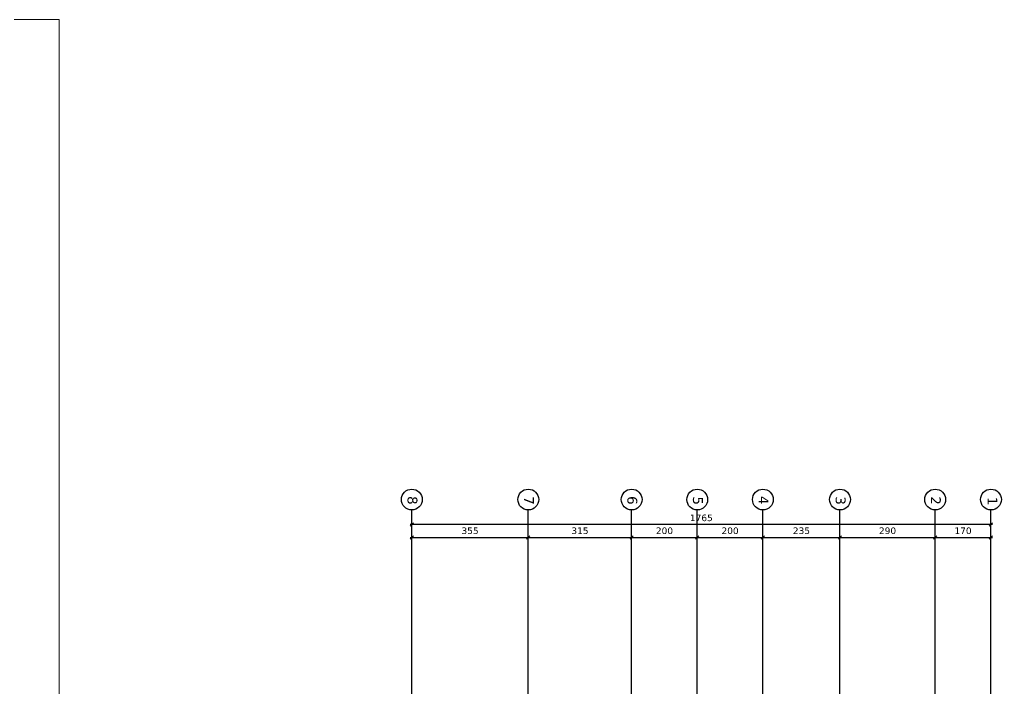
# Model space of a CAD drawing. Header units: inches. Extents: x -48 to 777, y -156 to 510.
# Drawn here: x 628.92 to 658.84, y -94.79 to -74.41 of the extents above; entities that cross this region are included whole.
import ezdxf

# ---------------------------------------------------------------- set-up
doc = ezdxf.new("R2010")
doc.units = ezdxf.units.IN
doc.header["$MEASUREMENT"] = 0
doc.layers.get('Defpoints').update_dxf_attribs({"lineweight": 5})
doc.layers.add('A-DIM', color=9, linetype='Continuous', lineweight=5)
doc.layers.add('Str-Axes', color=8, linetype='Continuous')
doc.styles.add('ROMAND', font='verdana.ttf')
doc.dimstyles.new('M-1.100', dxfattribs={"dimtxt": 0.2, "dimasz": 0.1, "dimexe": 0.05, "dimexo": 0.05, "dimgap": 0.1, "dimtad": 1, "dimlfac": 100, "dimrnd": 0.5, "dimzin": 9, "dimdsep": 46, "dimtxsty": 'ROMAND', "dimblk": 'OBLIQUE', "dimcen": 1, "dimdle": 0.05, "dimclrd": 256, "dimclre": 256, "dimclrt": 2, "dimadec": 0, "dimazin": 0, "dimtfac": 0.666667, "dimtmove": 2, "dimatfit": 3, "dimfxl": 0.04, "dimtolj": 1, "dimtzin": 5, "dimlwd": -1, "dimlwe": -1, "dimarcsym": 0})

# ---------------------------------------------------------------- blocks, each defined once
blk = doc.blocks.new('_Oblique')
at = {"color": 0, "linetype": 'ByBlock', "lineweight": -2}
blk.add_line((-0.5, -0.5), (0.5, 0.5), dxfattribs=at)
blk = doc.blocks.new('*D2431')
at = {"layer": 'Defpoints', "color": 0, "transparency": 16777216}
for p in [(640.873, -89.801), (640.873, -90.556), (658.523, -90.387)]:
    blk.add_point(p, dxfattribs=at)
at = {"layer": 'Str-Axes', "transparency": 16777216}
for p, q in [((640.873, -90.506), (640.873, -89.751)), ((658.523, -90.337), (658.523, -89.751)), ((658.573, -89.801), (640.823, -89.801))]:
    blk.add_line(p, q, dxfattribs=at)
at = {"layer": 'Str-Axes', "transparency": 16777216, "xscale": 0.1, "yscale": 0.1, "zscale": 0.1, "rotation": 180}
blk.add_blockref('_Oblique', (640.873, -89.801), dxfattribs=at)
at = {"layer": 'Str-Axes', "transparency": 16777216, "xscale": 0.1, "yscale": 0.1, "zscale": 0.1}
blk.add_blockref('_Oblique', (658.523, -89.801), dxfattribs=at)
at = {"layer": 'Str-Axes', "color": 2, "transparency": 16777216, "insert": (649.698, -89.597), "char_height": 0.2, "attachment_point": 5, "style": 'ROMAND'}
blk.add_mtext('\\A1;1765', dxfattribs=at)
blk = doc.blocks.new('*D2432')
at = {"layer": 'Defpoints', "color": 0, "transparency": 16777216}
for p in [(656.823, -90.34), (658.523, -90.194), (658.523, -90.387)]:
    blk.add_point(p, dxfattribs=at)
at = {"layer": 'Str-Axes', "transparency": 16777216}
for p, q in [((656.773, -90.194), (658.573, -90.194)), ((656.823, -90.29), (656.823, -90.144)), ((658.523, -90.337), (658.523, -90.144))]:
    blk.add_line(p, q, dxfattribs=at)
at = {"layer": 'Str-Axes', "transparency": 16777216, "xscale": 0.1, "yscale": 0.1, "zscale": 0.1, "rotation": 180}
blk.add_blockref('_Oblique', (656.823, -90.194), dxfattribs=at)
at = {"layer": 'Str-Axes', "transparency": 16777216, "xscale": 0.1, "yscale": 0.1, "zscale": 0.1}
blk.add_blockref('_Oblique', (658.523, -90.194), dxfattribs=at)
at = {"layer": 'Str-Axes', "color": 2, "transparency": 16777216, "insert": (657.673, -89.99), "char_height": 0.2, "attachment_point": 5, "style": 'ROMAND'}
blk.add_mtext('\\A1;170', dxfattribs=at)
blk = doc.blocks.new('*D2433')
at = {"layer": 'Defpoints', "color": 0, "transparency": 16777216}
for p in [(653.923, -90.358), (656.823, -90.194), (656.823, -90.34)]:
    blk.add_point(p, dxfattribs=at)
at = {"layer": 'Str-Axes', "transparency": 16777216}
for p, q in [((653.873, -90.194), (656.873, -90.194)), ((653.923, -90.308), (653.923, -90.144)), ((656.823, -90.29), (656.823, -90.144))]:
    blk.add_line(p, q, dxfattribs=at)
at = {"layer": 'Str-Axes', "transparency": 16777216, "xscale": 0.1, "yscale": 0.1, "zscale": 0.1, "rotation": 180}
blk.add_blockref('_Oblique', (653.923, -90.194), dxfattribs=at)
at = {"layer": 'Str-Axes', "transparency": 16777216, "xscale": 0.1, "yscale": 0.1, "zscale": 0.1}
blk.add_blockref('_Oblique', (656.823, -90.194), dxfattribs=at)
at = {"layer": 'Str-Axes', "color": 2, "transparency": 16777216, "insert": (655.373, -89.99), "char_height": 0.2, "attachment_point": 5, "style": 'ROMAND'}
blk.add_mtext('\\A1;290', dxfattribs=at)
blk = doc.blocks.new('*D2434')
at = {"layer": 'Defpoints', "color": 0, "transparency": 16777216}
for p in [(651.573, -90.358), (653.923, -90.194), (653.923, -90.358)]:
    blk.add_point(p, dxfattribs=at)
at = {"layer": 'Str-Axes', "transparency": 16777216}
for p, q in [((651.523, -90.194), (653.973, -90.194)), ((651.573, -90.308), (651.573, -90.144)), ((653.923, -90.308), (653.923, -90.144))]:
    blk.add_line(p, q, dxfattribs=at)
at = {"layer": 'Str-Axes', "transparency": 16777216, "xscale": 0.1, "yscale": 0.1, "zscale": 0.1, "rotation": 180}
blk.add_blockref('_Oblique', (651.573, -90.194), dxfattribs=at)
at = {"layer": 'Str-Axes', "transparency": 16777216, "xscale": 0.1, "yscale": 0.1, "zscale": 0.1}
blk.add_blockref('_Oblique', (653.923, -90.194), dxfattribs=at)
at = {"layer": 'Str-Axes', "color": 2, "transparency": 16777216, "insert": (652.748, -89.99), "char_height": 0.2, "attachment_point": 5, "style": 'ROMAND'}
blk.add_mtext('\\A1;235', dxfattribs=at)
blk = doc.blocks.new('*D2435')
at = {"layer": 'Defpoints', "color": 0, "transparency": 16777216}
for p in [(649.573, -90.358), (651.573, -90.194), (651.573, -90.358)]:
    blk.add_point(p, dxfattribs=at)
at = {"layer": 'Str-Axes', "transparency": 16777216}
for p, q in [((649.523, -90.194), (651.623, -90.194)), ((649.573, -90.308), (649.573, -90.144)), ((651.573, -90.308), (651.573, -90.144))]:
    blk.add_line(p, q, dxfattribs=at)
at = {"layer": 'Str-Axes', "transparency": 16777216, "xscale": 0.1, "yscale": 0.1, "zscale": 0.1, "rotation": 180}
blk.add_blockref('_Oblique', (649.573, -90.194), dxfattribs=at)
at = {"layer": 'Str-Axes', "transparency": 16777216, "xscale": 0.1, "yscale": 0.1, "zscale": 0.1}
blk.add_blockref('_Oblique', (651.573, -90.194), dxfattribs=at)
at = {"layer": 'Str-Axes', "color": 2, "transparency": 16777216, "insert": (650.573, -89.99), "char_height": 0.2, "attachment_point": 5, "style": 'ROMAND'}
blk.add_mtext('\\A1;200', dxfattribs=at)
blk = doc.blocks.new('*D2436')
at = {"layer": 'Defpoints', "color": 0, "transparency": 16777216}
for p in [(649.573, -90.194), (649.573, -90.358), (647.573, -90.425)]:
    blk.add_point(p, dxfattribs=at)
at = {"layer": 'Str-Axes', "transparency": 16777216}
for p, q in [((647.523, -90.194), (649.623, -90.194)), ((647.573, -90.375), (647.573, -90.144)), ((649.573, -90.308), (649.573, -90.144))]:
    blk.add_line(p, q, dxfattribs=at)
at = {"layer": 'Str-Axes', "transparency": 16777216, "xscale": 0.1, "yscale": 0.1, "zscale": 0.1, "rotation": 180}
blk.add_blockref('_Oblique', (647.573, -90.194), dxfattribs=at)
at = {"layer": 'Str-Axes', "transparency": 16777216, "xscale": 0.1, "yscale": 0.1, "zscale": 0.1}
blk.add_blockref('_Oblique', (649.573, -90.194), dxfattribs=at)
at = {"layer": 'Str-Axes', "color": 2, "transparency": 16777216, "insert": (648.573, -89.99), "char_height": 0.2, "attachment_point": 5, "style": 'ROMAND'}
blk.add_mtext('\\A1;200', dxfattribs=at)
blk = doc.blocks.new('*D2437')
at = {"layer": 'Defpoints', "color": 0, "transparency": 16777216}
for p in [(647.573, -90.194), (644.423, -90.556), (647.573, -90.425)]:
    blk.add_point(p, dxfattribs=at)
at = {"layer": 'Str-Axes', "transparency": 16777216}
for p, q in [((644.373, -90.194), (647.623, -90.194)), ((644.423, -90.506), (644.423, -90.144)), ((647.573, -90.375), (647.573, -90.144))]:
    blk.add_line(p, q, dxfattribs=at)
at = {"layer": 'Str-Axes', "transparency": 16777216, "xscale": 0.1, "yscale": 0.1, "zscale": 0.1, "rotation": 180}
blk.add_blockref('_Oblique', (644.423, -90.194), dxfattribs=at)
at = {"layer": 'Str-Axes', "transparency": 16777216, "xscale": 0.1, "yscale": 0.1, "zscale": 0.1}
blk.add_blockref('_Oblique', (647.573, -90.194), dxfattribs=at)
at = {"layer": 'Str-Axes', "color": 2, "transparency": 16777216, "insert": (645.998, -89.99), "char_height": 0.2, "attachment_point": 5, "style": 'ROMAND'}
blk.add_mtext('\\A1;315', dxfattribs=at)
blk = doc.blocks.new('*D2438')
at = {"layer": 'Defpoints', "color": 0, "transparency": 16777216}
for p in [(644.423, -90.194), (640.873, -90.556), (644.423, -90.556)]:
    blk.add_point(p, dxfattribs=at)
at = {"layer": 'Str-Axes', "transparency": 16777216}
for p, q in [((640.823, -90.194), (644.473, -90.194)), ((640.873, -90.506), (640.873, -90.144)), ((644.423, -90.506), (644.423, -90.144))]:
    blk.add_line(p, q, dxfattribs=at)
at = {"layer": 'Str-Axes', "transparency": 16777216, "xscale": 0.1, "yscale": 0.1, "zscale": 0.1, "rotation": 180}
blk.add_blockref('_Oblique', (640.873, -90.194), dxfattribs=at)
at = {"layer": 'Str-Axes', "transparency": 16777216, "xscale": 0.1, "yscale": 0.1, "zscale": 0.1}
blk.add_blockref('_Oblique', (644.423, -90.194), dxfattribs=at)
at = {"layer": 'Str-Axes', "color": 2, "transparency": 16777216, "insert": (642.648, -89.99), "char_height": 0.2, "attachment_point": 5, "style": 'ROMAND'}
blk.add_mtext('\\A1;355', dxfattribs=at)

msp = doc.modelspace()

# ---------------------------------------------------------------- linework, layer by layer
at = {"layer": 'A-DIM'}
msp.add_lwpolyline([(562.34599, -74.40694), (630.12311, -74.40694), (630.12311, -156.294), (562.34599, -156.294)], close=True, dxfattribs=at)
at = {"layer": 'Str-Axes', "ltscale": 0.1}
for p, q in [((640.87293, -128.45534), (640.87293, -89.35392)), ((644.42293, -128.45534), (644.42293, -89.35392)), ((647.57293, -128.45534), (647.57293, -89.35392)), ((649.57293, -128.45534), (649.57293, -89.35392)), ((651.57293, -128.45534), (651.57293, -89.35392)), ((653.92293, -128.45534), (653.92293, -89.35392)), ((656.82293, -128.45534), (656.82293, -89.35392)), ((658.52293, -128.45534), (658.52293, -89.35392))]:
    msp.add_line(p, q, dxfattribs=at)
at = {"layer": 'Str-Axes'}
for centre in [(640.87293, -89.03669), (644.42293, -89.03669), (647.57293, -89.03669), (649.57293, -89.0381), (651.57293, -89.03669), (653.92293, -89.03669), (656.82462, -89.03669), (658.52462, -89.03669)]:
    msp.add_circle(centre, 0.31723, dxfattribs=at)

# ---------------------------------------------------------------- texts
at = {"layer": 'Str-Axes', "char_height": 0.3, "width": 5.0170833, "attachment_point": 1, "rotation": 270, "style": 'ROMAND'}
for s, insert in [('\\pi2.402;8', (641.04288, -86.52936)), ('\\pi2.4059;7', (644.59288, -86.52936)), ('\\pi2.4024;6', (647.74288, -86.52936)), ('\\pi2.4108;5', (649.74288, -86.53078)), ('\\pi2.3951;4', (651.74137, -86.52936)), ('\\pi2.4097;3', (654.09288, -86.52936)), ('\\pi2.407;2', (656.99456, -86.52937)), ('\\pi2.4273;1', (658.72278, -86.53078))]:
    msp.add_mtext(s, dxfattribs=dict(at, insert=insert))

# ---------------------------------------------------------------- dimensions: what is measured, and where the dimension line sits
at = {"layer": 'Str-Axes'}
for base, p1, p2, picture, middle in [((640.87293, -89.80094), (658.52293, -90.38743), (640.87293, -90.55645), '*D2431', (649.69793, -89.59698)), ((644.42293, -90.19387), (640.87293, -90.55645), (644.42293, -90.55645), '*D2438', (642.64793, -89.98971)), ((647.57293, -90.19387), (644.42293, -90.55645), (647.57293, -90.42461), '*D2437', (645.99793, -89.98971)), ((649.57293, -90.19387), (647.57293, -90.42461), (649.57293, -90.3584), '*D2436', (648.57293, -89.98971)), ((651.57293, -90.19387), (649.57293, -90.3584), (651.57293, -90.35836), '*D2435', (650.57293, -89.98971)), ((653.92293, -90.19387), (651.57293, -90.35836), (653.92293, -90.35836), '*D2434', (652.74793, -89.98971)), ((656.82293, -90.19387), (653.92293, -90.35836), (656.82293, -90.34038), '*D2433', (655.37293, -89.98971)), ((658.52293, -90.19387), (656.82293, -90.34038), (658.52293, -90.38743), '*D2432', (657.67293, -89.98978))]:
    dim = msp.add_linear_dim(base=base, p1=p1, p2=p2, dimstyle='M-1.100', dxfattribs=at)
    dim.commit()
    dim.dimension.update_dxf_attribs({"geometry": picture, "text_midpoint": middle})

doc.saveas('drawing.dxf')
